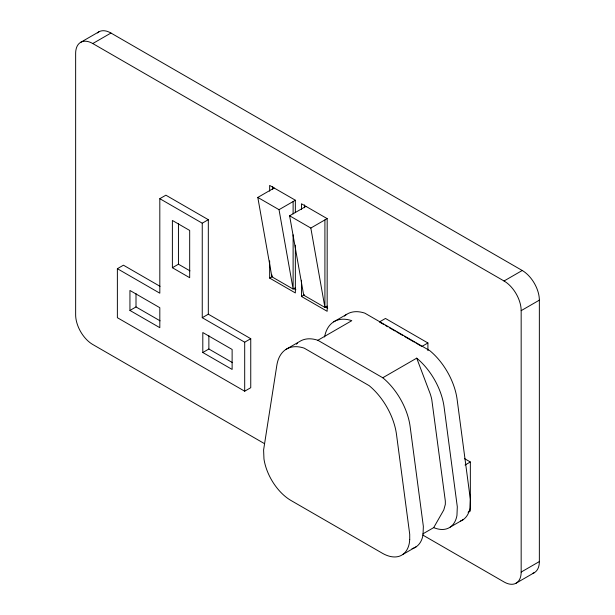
<?xml version="1.0" encoding="UTF-8"?>
<svg xmlns="http://www.w3.org/2000/svg" width="615" height="615" viewBox="0 0 615 615"><rect width="100%" height="100%" fill="white"/><g stroke="black" fill="none" stroke-linecap="round" stroke-linejoin="round"><path stroke-width="0.92" d="M422.928 533.835L433.698 527.616L443.792 509.95L445.329 504.392L445.329 501.041L431.768 399.527A32.657 18.857 60 0 0 428.993 390.633L416.709 358.153L382.761 377.756L317.847 340.279A49.615 28.644 60 0 0 299.736 341.448L286.098 349.328M80.665 42.343L98.854 31.842M264.412 443.607L92.773 344.508A24.216 13.984 60 0 1 75.645 314.849L75.645 53.428A24.216 13.984 60 0 1 92.773 43.542L110.961 33.041L522.227 270.492A24.216 13.984 60 0 1 539.355 300.151L539.355 561.572A24.216 13.984 60 0 1 532.652 573.388M117.373 268.694L159.815 293.194L159.815 198.683L165.873 195.186L208.316 219.686L208.316 314.196L250.751 338.704L250.751 387.704L244.693 391.209L117.373 317.701L117.373 268.694L123.438 265.196L160.046 286.336M159.815 198.683L202.25 223.191L208.316 219.686M295.392 287.743L293.117 289.058L271.899 276.804L257.808 197.43L274.167 187.982M172.385 267.71L189.681 277.703L189.681 230.448L172.385 220.462L172.385 267.71L178.442 264.212L189.981 270.869M257.808 197.43L279.033 209.677L295.392 200.236L269.654 185.415L269.654 191.15M327.188 306.101L324.912 307.415L303.695 295.169L289.611 215.788L305.909 206.379M129.942 310.444L159.815 327.687L159.815 307.708L129.942 290.464L129.942 310.444L136.007 306.939L160.069 320.83M289.611 215.788L310.829 228.042L327.188 218.594L327.157 311.298L301.458 296.461L301.458 280.217M269.654 260.898L269.654 278.103L272.683 276.35M202.25 223.191L202.25 317.701L208.316 314.196M202.804 352.51L232.124 369.43L232.124 349.458L202.804 332.531L202.804 352.51L208.869 349.005L232.485 362.642M301.458 296.461L304.486 294.708M202.25 317.701L244.693 342.201L250.751 338.704M333.691 321.845L346.722 314.319M317.847 340.279L351.795 320.676A49.615 28.644 60 0 0 324.574 336.982M92.773 43.542L504.039 280.993L522.227 270.492M421.844 346.468L427.909 342.97L427.909 350.604M422.782 535.042L504.039 581.959A24.216 13.984 60 0 0 521.166 572.073L521.166 310.652L539.355 300.151M465.04 465.04L470.344 461.98L470.344 510.988L468.069 512.295M402.648 554.576L416.293 546.704M450.241 527.101L463.28 519.575M521.166 572.073L539.355 561.572M516.146 583.158L534.335 572.657M327.157 218.617L301.458 203.773L301.458 209.507M427.909 342.97L385.467 318.462L379.401 321.968L383.568 324.366M385.228 325.327L387.727 326.773M389.387 327.733L395.214 331.093M396.875 332.054L402.702 335.421M404.37 336.382L414.356 342.148M416.017 343.108L421.014 345.991M293.417 288.32L295.9 289.75M325.212 306.677L327.703 308.115M269.654 278.103L295.354 292.94L295.354 245.162M464.517 458.613L470.344 461.98M310.829 228.042L324.912 307.415L324.912 219.909M279.033 209.677L293.117 289.058L293.117 234.838M304.486 204.895L304.486 207.755M295.354 200.252L295.354 212.675M293.117 201.551L293.117 213.912M272.683 186.53L272.683 189.397M271.899 274.905L271.899 276.804M244.693 342.201L244.693 391.209M208.869 335.69L208.869 349.005M178.442 223.576L178.442 264.212M136.007 293.624L136.007 306.939M344.431 316.056A49.615 28.644 60 0 1 364.833 313.15L429.747 350.627A49.615 28.644 60 0 1 457.122 399.458L470.344 499.295L469.998 507.867A38.945 22.486 60 0 1 460.52 521.02M296.399 344.208A49.615 28.644 60 0 1 297.445 343.185M382.761 377.756A49.615 28.644 60 0 1 410.136 426.587L423.358 526.425L423.012 534.996A38.945 22.486 60 0 1 412.027 548.626M433.698 527.616A38.945 22.486 60 0 0 456.96 515.393L457.306 506.822L444.091 406.984A49.615 28.644 60 0 0 416.709 358.153M504.039 280.993A24.216 13.984 60 0 1 521.166 310.652M97.378 32.933A24.216 13.984 60 0 1 110.961 33.041M409.721 539.586L409.367 542.876A38.945 22.486 60 0 1 382.299 553.208L291.026 500.51A38.945 22.486 60 0 1 263.958 458.921L263.604 449.942L276.827 365.372A49.615 28.644 60 0 1 304.202 348.151L369.115 385.628A49.615 28.644 60 0 1 396.498 434.459L409.721 534.297L409.721 539.586"/></g></svg>
